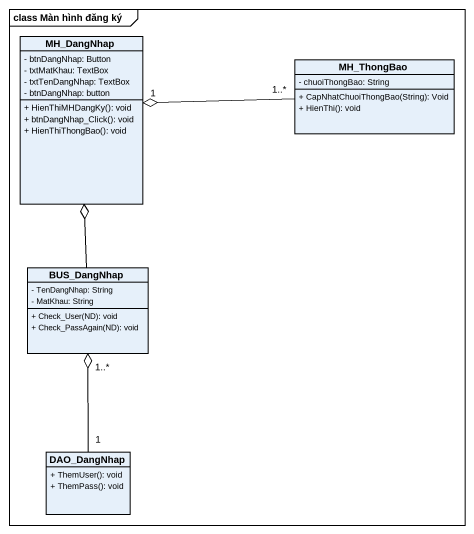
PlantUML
@startuml
mainframe class Màn hình đăng ký
hide circle
hide empty members
skinparam classAttributeIconSize 0
class MH_DangNhap {
  - btnDangNhap: Button
  - txtMatKhau: TextBox
  - txtTenDangNhap: TextBox
  - btnDangNhap: button
  + HienThiMHDangKy(): void
  + btnDangNhap_Click(): void
  + HienThiThongBao(): void
}
class MH_ThongBao {
  - chuoiThongBao: String
  + CapNhatChuoiThongBao(String): Void
  + HienThi(): void
}
class BUS_DangNhap {
  - TenDangNhap: String
  - MatKhau: String
  + Check_User(ND): void
  + Check_PassAgain(ND): void
}
class DAO_DangNhap {
  + ThemUser(): void
  + ThemPass(): void
}
MH_ThongBao "1..*" -left-o "1" MH_DangNhap
BUS_DangNhap -up-o MH_DangNhap
DAO_DangNhap "1" -up-o "1..*" BUS_DangNhap
@enduml
